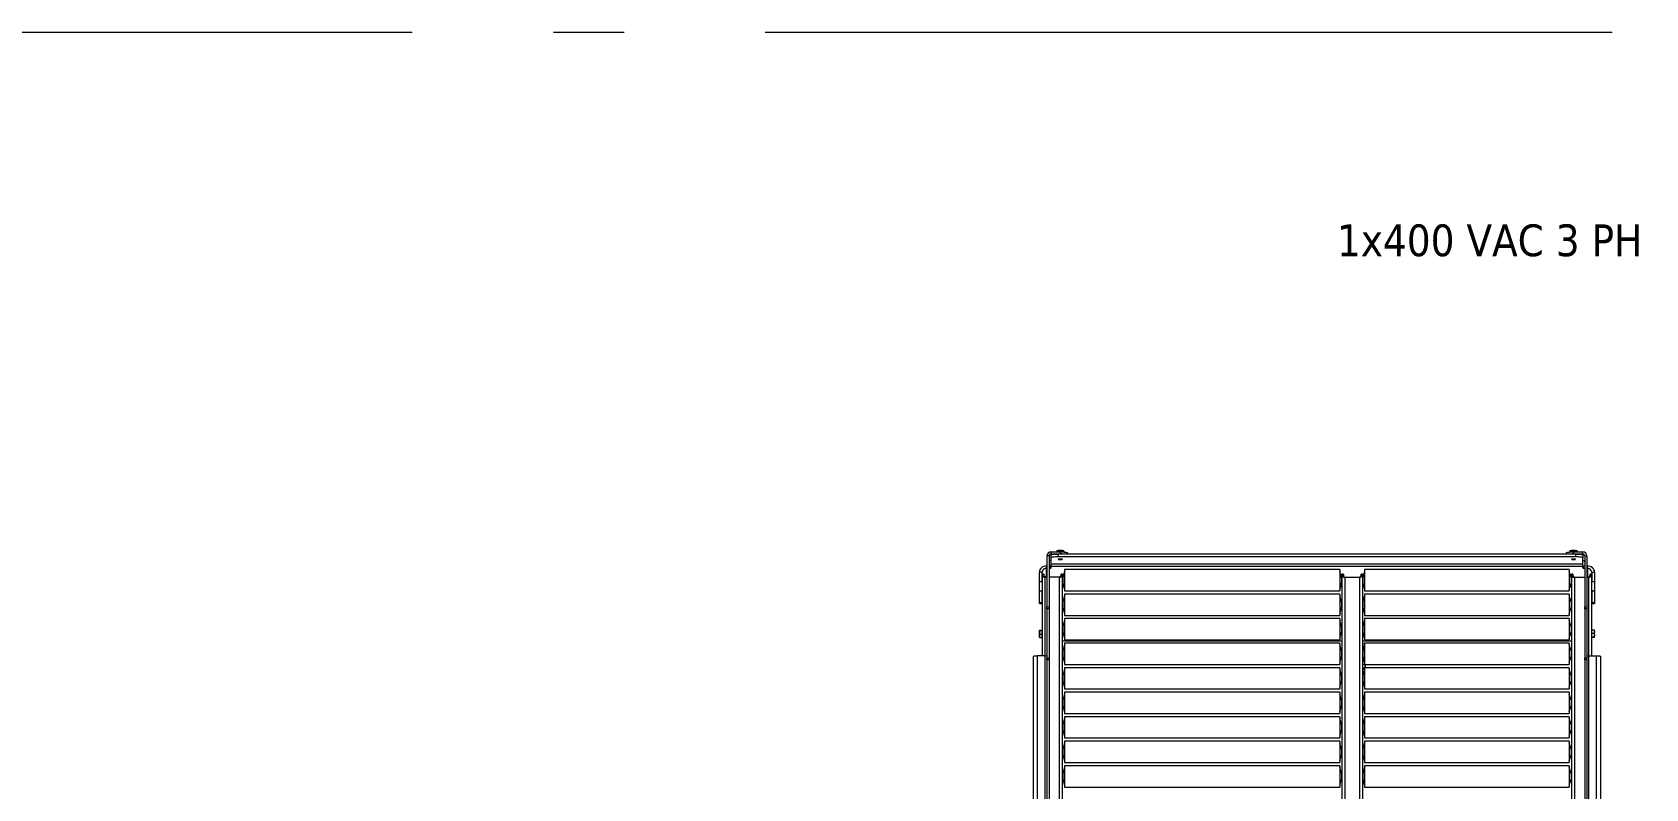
# Model space of a CAD drawing. Header units: millimetres. Extents: x -187347 to 135007, y -6415 to 292048.
# Drawn here: x -56730 to -54444, y 30984 to 32055 of the extents above; entities that cross this region are included whole.
import ezdxf

# ---------------------------------------------------------------- set-up
doc = ezdxf.new("R2010")
doc.units = ezdxf.units.MM
doc.header["$LTSCALE"] = 100
doc.linetypes.add('CONTINU', pattern=[0])
doc.linetypes.add('Z_LINE-CNTR', pattern=[17, 12, -2, 1, -2])
doc.layers.get('0').update_dxf_attribs({"lineweight": 18})
doc.layers.add('Layout CAT2 Utilites', color=6, linetype='CONTINU', lineweight=5)
doc.layers.add('S-GRID', color=7, linetype='Continuous', lineweight=5)
doc.layers.add('Layout Multivac', color=2, linetype='Continuous')
doc.styles.get("Standard").update_dxf_attribs({"font": 'tahoma.ttf'})

# ---------------------------------------------------------------- blocks, each defined once
blk = doc.blocks.new('I310 MD_right to left')
at = {"color": 0, "linetype": 'Continuous', "lineweight": 18}
for p, q in [((313.6, -364), (313.6, -1229.5)), ((319.4, -364.7), (319.4, -1230.2)), ((333.1, -1224.3), (333.1, -365)), ((350.9, -1341.4), (350.9, -350.3)), ((355.1, -1345), (355.1, -353.5)), ((651.1, -1345), (651.1, -360.5)), ((655.3, -1341.4), (655.3, -360.5)), ((675.9, -1341.4), (675.9, -360.5)), ((680.1, -1345), (680.1, -360.5)), ((1076.1, -353.5), (1076.1, -1345)), ((1080.3, -350.2), (1080.3, -1341.4)), ((1095.1, -1224.3), (1095.1, -365)), ((1098.1, -1224.3), (1098.1, -365)), ((336.1, -1224.3), (336.1, -576)), ((330.3, -612.4), (330.3, -1230.2)), ((1100.9, -1230.2), (1100.9, -612.4)), ((1111.8, -1230.2), (1111.8, -609.4)), ((1117.6, -1229.5), (1117.6, -609.9)), ((358.1, -1046.8), (355.6, -1055.3)), ((648.1, -1044.3), (358.1, -1044.3)), ((358.1, -1074.3), (358.1, -1044.3)), ((648.1, -1074.3), (648.1, -1044.3)), ((650.6, -1055.3), (648.1, -1046.8)), ((683.1, -1046.8), (680.6, -1055.3)), ((1073.1, -1044.3), (683.1, -1044.3)), ((683.1, -1071.2), (683.1, -1044.3)), ((1073.1, -1071.2), (1073.1, -1044.3)), ((1075.6, -1055.3), (1073.1, -1046.8)), ((355.6, -1056.8), (355.1, -1056.8)), ((355.1, -1061.8), (355.6, -1061.8)), ((355.6, -1063.3), (355.6, -1055.3)), ((355.6, -1063.3), (358.1, -1071.8)), ((648.1, -1071.8), (650.6, -1063.3)), ((650.6, -1063.3), (650.6, -1055.3)), ((651.1, -1056.8), (650.6, -1056.8)), ((650.6, -1061.8), (651.1, -1061.8)), ((680.6, -1056.8), (680.1, -1056.8)), ((680.1, -1061.8), (680.6, -1061.8)), ((680.6, -1062.5), (680.6, -1055.3)), ((680.6, -1063.3), (680.6, -1062.5)), ((680.6, -1063.3), (683.1, -1071.8)), ((683.1, -1074.3), (683.1, -1071.2)), ((1073.1, -1071.8), (1075.6, -1063.3)), ((1073.1, -1074.3), (1073.1, -1071.2)), ((1075.6, -1062.5), (1075.6, -1055.3)), ((1076.1, -1056.8), (1075.6, -1056.8)), ((1075.6, -1061.8), (1076.1, -1061.8)), ((1075.6, -1063.3), (1075.6, -1062.5)), ((355.6, -1091.6), (355.1, -1091.6)), ((355.1, -1096.6), (355.6, -1096.6)), ((358.1, -1081.6), (355.6, -1090.1)), ((355.6, -1098.1), (355.6, -1090.1)), ((358.1, -1074.3), (648.1, -1074.3)), ((648.1, -1079.1), (358.1, -1079.1)), ((358.1, -1109.1), (358.1, -1079.1)), ((648.1, -1109.1), (648.1, -1079.1)), ((650.6, -1090.1), (648.1, -1081.6)), ((650.6, -1098.1), (650.6, -1090.1)), ((651.1, -1091.6), (650.6, -1091.6)), ((650.6, -1096.6), (651.1, -1096.6)), ((680.6, -1091.6), (680.1, -1091.6)), ((680.1, -1096.6), (680.6, -1096.6)), ((683.1, -1081.6), (680.6, -1090.1)), ((680.6, -1097.2), (680.6, -1090.1)), ((683.1, -1074.3), (1073.1, -1074.3)), ((1073.1, -1079.1), (683.1, -1079.1)), ((683.1, -1106), (683.1, -1079.1)), ((1073.1, -1106), (1073.1, -1079.1)), ((1075.6, -1090.1), (1073.1, -1081.6)), ((1075.6, -1097.2), (1075.6, -1090.1)), ((1076.1, -1091.6), (1075.6, -1091.6)), ((1075.6, -1096.6), (1076.1, -1096.6)), ((355.6, -1098.1), (358.1, -1106.6)), ((358.1, -1116.3), (355.6, -1124.8)), ((358.1, -1109.1), (648.1, -1109.1)), ((648.1, -1113.8), (358.1, -1113.8)), ((358.1, -1143.8), (358.1, -1113.8)), ((648.1, -1106.6), (650.6, -1098.1)), ((648.1, -1143.8), (648.1, -1113.8)), ((650.6, -1124.8), (648.1, -1116.3)), ((680.6, -1098.1), (680.6, -1097.2)), ((680.6, -1098.1), (683.1, -1106.6)), ((683.1, -1116.3), (680.6, -1124.8)), ((683.1, -1109.1), (683.1, -1106)), ((683.1, -1109.1), (1073.1, -1109.1)), ((1073.1, -1113.8), (683.1, -1113.8)), ((683.1, -1140.7), (683.1, -1113.8)), ((1073.1, -1106.6), (1075.6, -1098.1)), ((1073.1, -1109.1), (1073.1, -1106)), ((1073.1, -1140.7), (1073.1, -1113.8)), ((1075.6, -1124.8), (1073.1, -1116.3)), ((1075.6, -1098.1), (1075.6, -1097.2)), ((355.6, -1126.3), (355.1, -1126.3)), ((355.1, -1131.3), (355.6, -1131.3)), ((355.6, -1132.8), (355.6, -1124.8)), ((355.6, -1132.8), (358.1, -1141.3)), ((648.1, -1141.3), (650.6, -1132.8)), ((650.6, -1132.8), (650.6, -1124.8)), ((651.1, -1126.3), (650.6, -1126.3)), ((650.6, -1131.3), (651.1, -1131.3)), ((680.6, -1126.3), (680.1, -1126.3)), ((680.1, -1131.3), (680.6, -1131.3)), ((680.6, -1132), (680.6, -1124.8)), ((680.6, -1132.8), (680.6, -1132)), ((680.6, -1132.8), (683.1, -1141.3)), ((683.1, -1143.8), (683.1, -1140.7)), ((1073.1, -1141.3), (1075.6, -1132.8)), ((1073.1, -1143.8), (1073.1, -1140.7)), ((1075.6, -1132), (1075.6, -1124.8)), ((1076.1, -1126.3), (1075.6, -1126.3)), ((1075.6, -1131.3), (1076.1, -1131.3)), ((1075.6, -1132.8), (1075.6, -1132)), ((355.6, -1161), (355.1, -1161)), ((358.1, -1151), (355.6, -1159.5)), ((355.6, -1167.5), (355.6, -1159.5)), ((358.1, -1143.8), (648.1, -1143.8)), ((648.1, -1148.5), (358.1, -1148.5)), ((358.1, -1178.5), (358.1, -1148.5)), ((648.1, -1178.5), (648.1, -1148.5)), ((650.6, -1159.5), (648.1, -1151)), ((650.6, -1167.5), (650.6, -1159.5)), ((651.1, -1161), (650.6, -1161)), ((680.6, -1161), (680.1, -1161)), ((683.1, -1151), (680.6, -1159.5)), ((680.6, -1166.7), (680.6, -1159.5)), ((683.1, -1143.8), (1073.1, -1143.8)), ((1073.1, -1148.5), (683.1, -1148.5)), ((683.1, -1175.4), (683.1, -1148.5)), ((1073.1, -1175.4), (1073.1, -1148.5)), ((1075.6, -1159.5), (1073.1, -1151)), ((1075.6, -1166.7), (1075.6, -1159.5)), ((1076.1, -1161), (1075.6, -1161)), ((355.1, -1166), (355.6, -1166)), ((355.6, -1167.5), (358.1, -1176)), ((358.1, -1185.8), (355.6, -1194.3)), ((358.1, -1178.5), (648.1, -1178.5)), ((648.1, -1183.3), (358.1, -1183.3)), ((358.1, -1213.3), (358.1, -1183.3)), ((648.1, -1176), (650.6, -1167.5)), ((648.1, -1213.3), (648.1, -1183.3)), ((650.6, -1194.3), (648.1, -1185.8)), ((650.6, -1166), (651.1, -1166)), ((680.1, -1166), (680.6, -1166)), ((680.6, -1167.5), (680.6, -1166.7)), ((680.6, -1167.5), (683.1, -1176)), ((683.1, -1185.8), (680.6, -1194.3)), ((683.1, -1178.5), (683.1, -1175.4)), ((683.1, -1178.5), (1073.1, -1178.5)), ((1073.1, -1183.3), (683.1, -1183.3)), ((683.1, -1210.2), (683.1, -1183.3)), ((1073.1, -1176), (1075.6, -1167.5)), ((1073.1, -1178.5), (1073.1, -1175.4)), ((1073.1, -1210.2), (1073.1, -1183.3)), ((1075.6, -1194.3), (1073.1, -1185.8)), ((1075.6, -1166), (1076.1, -1166)), ((1075.6, -1167.5), (1075.6, -1166.7)), ((355.6, -1195.8), (355.1, -1195.8)), ((355.1, -1200.8), (355.6, -1200.8)), ((355.6, -1202.3), (355.6, -1194.3)), ((355.6, -1202.3), (358.1, -1210.8)), ((648.1, -1210.8), (650.6, -1202.3)), ((648.1, -1211.3), (650.5, -1211.3)), ((650.5, -1211.3), (650.5, -1212.5)), ((650.6, -1202.3), (650.6, -1194.3)), ((651.1, -1195.8), (650.6, -1195.8)), ((650.6, -1200.8), (651.1, -1200.8)), ((680.6, -1195.8), (680.1, -1195.8)), ((680.1, -1200.8), (680.6, -1200.8)), ((680.6, -1201.5), (680.6, -1194.3)), ((680.6, -1202.3), (680.6, -1201.5)), ((680.6, -1202.3), (683.1, -1210.8)), ((683.1, -1213.3), (683.1, -1210.2)), ((1073.1, -1210.8), (1075.6, -1202.3)), ((1073.1, -1213.3), (1073.1, -1210.2)), ((1075.6, -1201.5), (1075.6, -1194.3)), ((1076.1, -1195.8), (1075.6, -1195.8)), ((1075.6, -1200.8), (1076.1, -1200.8)), ((1075.6, -1202.3), (1075.6, -1201.5)), ((330.3, -1230.2), (319.4, -1230.2)), ((326.6, -1345), (326.6, -1230.2)), ((330.8, -1341.4), (330.8, -1230.2)), ((333.1, -1224.3), (336.1, -1224.3)), ((333.1, -1227.3), (333.1, -1224.3)), ((336.1, -1227.3), (333.1, -1227.3)), ((333.1, -1296.5), (333.1, -1227.3)), ((336.1, -1224.3), (336.1, -1227.3)), ((336.1, -1296.5), (336.1, -1227.3)), ((355.6, -1230.5), (355.1, -1230.5)), ((358.1, -1220.5), (355.6, -1229)), ((355.6, -1237), (355.6, -1229)), ((358.1, -1213.3), (648.1, -1213.3)), ((648.1, -1218), (358.1, -1218)), ((358.1, -1248), (358.1, -1218)), ((647.1, -1215.2), (647.3, -1213.3)), ((647.1, -1213.3), (647.1, -1215.2)), ((647.1, -1215.2), (647.1, -1218)), ((647.3, -1218), (650.5, -1218)), ((648.1, -1212.5), (650.5, -1212.5)), ((648.1, -1248), (648.1, -1218)), ((650.6, -1229), (648.1, -1220.5)), ((648.6, -1222.3), (650.5, -1222.3)), ((651.1, -1212.3), (650.5, -1212.3)), ((650.5, -1212.5), (650.5, -1218)), ((650.5, -1218), (650.5, -1222.3)), ((650.5, -1221.2), (651.1, -1221.2)), ((650.6, -1237), (650.6, -1229)), ((651.1, -1230.5), (650.6, -1230.5)), ((680.6, -1230.5), (680.1, -1230.5)), ((683.1, -1220.5), (680.6, -1229)), ((680.6, -1236.2), (680.6, -1229)), ((683.1, -1213.3), (1073.1, -1213.3)), ((1073.1, -1218), (683.1, -1218)), ((683.1, -1244.9), (683.1, -1218)), ((1073.1, -1244.9), (1073.1, -1218)), ((1075.6, -1229), (1073.1, -1220.5)), ((1075.6, -1236.2), (1075.6, -1229)), ((1076.1, -1230.5), (1075.6, -1230.5)), ((1095.1, -1224.3), (1098.1, -1224.3)), ((1095.1, -1227.3), (1095.1, -1224.3)), ((1098.1, -1227.3), (1095.1, -1227.3)), ((1095.1, -1296.5), (1095.1, -1227.3)), ((1098.1, -1224.3), (1098.1, -1227.3)), ((1098.1, -1296.5), (1098.1, -1227.3)), ((1100.4, -1230.2), (1100.4, -1341.4)), ((1100.9, -1230.2), (1111.8, -1230.2)), ((1104.6, -1230.2), (1104.6, -1345)), ((322.6, -1256.4), (322.6, -1256.4)), ((322.8, -1256.7), (322.6, -1256.5)), ((322.6, -1256.5), (322.6, -1259.3)), ((322.6, -1259.3), (322.8, -1256.7)), ((322.8, -1256.2), (326, -1256.2)), ((322.8, -1256.7), (326, -1256.7)), ((326, -1256.2), (326, -1256.7)), ((326, -1256.7), (326, -1261.9)), ((326.6, -1257), (326, -1257)), ((355.1, -1235.5), (355.6, -1235.5)), ((651.1, -1251.4), (355.1, -1251.4)), ((355.6, -1237), (358.1, -1245.5)), ((358.1, -1255.3), (355.6, -1263.8)), ((358.1, -1248), (648.1, -1248)), ((648.1, -1252.8), (358.1, -1252.8)), ((358.1, -1282.8), (358.1, -1252.8)), ((648.1, -1245.5), (650.6, -1237)), ((648.1, -1247.1), (650.5, -1247.1)), ((648.1, -1282.8), (648.1, -1252.8)), ((650.6, -1263.8), (648.1, -1255.3)), ((648.9, -1242.8), (650.5, -1242.8)), ((650.5, -1237.4), (650.5, -1242.8)), ((650.5, -1242.8), (650.5, -1247.1)), ((650.5, -1246), (651.1, -1246)), ((650.6, -1235.5), (651.1, -1235.5)), ((651.1, -1237.2), (650.6, -1237.2)), ((680.1, -1235.5), (680.6, -1235.5)), ((1076.1, -1251.4), (680.1, -1251.4)), ((680.6, -1237), (680.6, -1236.2)), ((680.6, -1237), (683.1, -1245.5)), ((683.1, -1255.3), (680.6, -1263.8)), ((683.1, -1248), (683.1, -1244.9)), ((683.1, -1248), (1073.1, -1248)), ((1073.1, -1252.8), (683.1, -1252.8)), ((683.1, -1279.7), (683.1, -1252.8)), ((1073.1, -1245.5), (1075.6, -1237)), ((1073.1, -1248), (1073.1, -1244.9)), ((1073.1, -1279.7), (1073.1, -1252.8)), ((1075.6, -1263.8), (1073.1, -1255.3)), ((1075.6, -1235.5), (1076.1, -1235.5)), ((1075.6, -1237), (1075.6, -1236.2)), ((1105.2, -1257), (1104.6, -1257)), ((1108.4, -1256.2), (1105.2, -1256.2)), ((1105.2, -1260.9), (1105.2, -1256.2)), ((1108.6, -1256.5), (1108.4, -1256.2)), ((1108.6, -1258.5), (1108.6, -1256.4)), ((322.8, -1261.9), (322.6, -1259.3)), ((322.6, -1259.3), (322.6, -1264.3)), ((322.6, -1264.3), (322.8, -1261.9)), ((322.8, -1266.7), (322.6, -1264.3)), ((322.6, -1264.3), (322.6, -1266.4)), ((322.6, -1266.4), (322.6, -1266.5)), ((322.6, -1266.4), (322.8, -1266.7)), ((322.8, -1261.9), (326, -1261.9)), ((322.8, -1266.7), (326, -1266.7)), ((326, -1261.9), (326, -1266.7)), ((326, -1265.9), (326.6, -1265.9)), ((355.6, -1265.3), (355.1, -1265.3)), ((355.1, -1270.3), (355.6, -1270.3)), ((355.1, -1271.4), (355.6, -1271.4)), ((355.6, -1271.8), (355.6, -1263.8)), ((355.6, -1271.8), (358.1, -1280.3)), ((648.1, -1280.3), (650.6, -1271.8)), ((650.6, -1271.8), (650.6, -1263.8)), ((651.1, -1265.3), (650.6, -1265.3)), ((650.6, -1270.3), (651.1, -1270.3)), ((650.6, -1271.4), (651.1, -1271.4)), ((680.6, -1265.3), (680.1, -1265.3)), ((680.1, -1270.3), (680.6, -1270.3)), ((680.1, -1271.4), (680.6, -1271.4)), ((680.6, -1270.9), (680.6, -1263.8)), ((680.6, -1271.8), (680.6, -1270.9)), ((680.6, -1271.8), (683.1, -1280.3)), ((683.1, -1282.8), (683.1, -1279.7)), ((1073.1, -1280.3), (1075.6, -1271.8)), ((1073.1, -1282.8), (1073.1, -1279.7)), ((1075.6, -1270.9), (1075.6, -1263.8)), ((1076.1, -1265.3), (1075.6, -1265.3)), ((1075.6, -1270.3), (1076.1, -1270.3)), ((1075.6, -1271.8), (1075.6, -1270.9)), ((1075.6, -1271.4), (1076.1, -1271.4)), ((1104.6, -1265.9), (1105.2, -1265.9)), ((1108.4, -1260.9), (1105.2, -1260.9)), ((1105.2, -1266.1), (1105.2, -1260.9)), ((1108.4, -1266.1), (1105.2, -1266.1)), ((1105.2, -1266.7), (1105.2, -1266.1)), ((1108.4, -1266.7), (1105.2, -1266.7)), ((1108.6, -1258.5), (1108.4, -1260.9)), ((1108.4, -1260.9), (1108.6, -1263.5)), ((1108.6, -1263.5), (1108.4, -1266.1)), ((1108.4, -1266.1), (1108.6, -1266.4)), ((1108.6, -1266.4), (1108.4, -1266.7)), ((1108.6, -1263.5), (1108.6, -1258.5)), ((1108.6, -1266.4), (1108.6, -1263.5)), ((333.1, -1296.5), (336.1, -1296.5)), ((333.1, -1299.5), (333.1, -1296.5)), ((336.1, -1299.5), (333.1, -1299.5)), ((333.1, -1371.6), (333.1, -1299.5)), ((336.1, -1296.5), (336.1, -1299.5)), ((336.1, -1371.6), (336.1, -1299.5)), ((355.6, -1300), (355.1, -1300)), ((358.1, -1290), (355.6, -1298.5)), ((355.6, -1306.5), (355.6, -1298.5)), ((358.1, -1282.8), (648.1, -1282.8)), ((648.1, -1287.5), (358.1, -1287.5)), ((358.1, -1317.5), (358.1, -1287.5)), ((648.1, -1317.5), (648.1, -1287.5)), ((650.6, -1298.5), (648.1, -1290)), ((650.6, -1306.5), (650.6, -1298.5)), ((651.1, -1300), (650.6, -1300)), ((680.6, -1300), (680.1, -1300)), ((683.1, -1290), (680.6, -1298.5)), ((680.6, -1305.7), (680.6, -1298.5)), ((683.1, -1282.8), (1073.1, -1282.8)), ((1073.1, -1287.5), (683.1, -1287.5)), ((683.1, -1314.4), (683.1, -1287.5)), ((1073.1, -1314.4), (1073.1, -1287.5)), ((1075.6, -1298.5), (1073.1, -1290)), ((1075.6, -1305.7), (1075.6, -1298.5)), ((1076.1, -1300), (1075.6, -1300)), ((1095.1, -1296.5), (1098.1, -1296.5)), ((1095.1, -1299.5), (1095.1, -1296.5)), ((1098.1, -1299.5), (1095.1, -1299.5)), ((1095.1, -1371.6), (1095.1, -1299.5)), ((1098.1, -1296.5), (1098.1, -1299.5)), ((1098.1, -1371.6), (1098.1, -1299.5)), ((326.3, -1304.2), (322.3, -1304.2)), ((322.3, -1305.7), (322.3, -1304.2)), ((326.3, -1305.7), (322.3, -1305.7)), ((322.3, -1321.6), (322.3, -1305.7)), ((322.3, -1321.6), (326.3, -1321.6)), ((322.3, -1335.4), (322.3, -1321.6)), ((326.3, -1304.2), (326.3, -1305.7)), ((326.3, -1321.6), (326.3, -1305.7)), ((326.3, -1321.6), (326.3, -1335.4)), ((355.1, -1305), (355.6, -1305)), ((355.6, -1306.5), (358.1, -1315)), ((358.1, -1324.7), (355.6, -1333.2)), ((358.1, -1317.5), (648.1, -1317.5)), ((648.1, -1322.2), (358.1, -1322.2)), ((358.1, -1352.2), (358.1, -1322.2)), ((648.1, -1315), (650.6, -1306.5)), ((648.1, -1352.2), (648.1, -1322.2)), ((650.6, -1333.2), (648.1, -1324.7)), ((650.6, -1305), (651.1, -1305)), ((680.1, -1305), (680.6, -1305)), ((680.6, -1306.5), (680.6, -1305.7)), ((680.6, -1306.5), (683.1, -1315)), ((683.1, -1324.7), (680.6, -1333.2)), ((683.1, -1317.5), (683.1, -1314.4)), ((683.1, -1317.5), (1073.1, -1317.5)), ((1073.1, -1322.2), (683.1, -1322.2)), ((683.1, -1349.1), (683.1, -1322.2)), ((1073.1, -1315), (1075.6, -1306.5)), ((1073.1, -1317.5), (1073.1, -1314.4)), ((1073.1, -1349.1), (1073.1, -1322.2)), ((1075.6, -1333.2), (1073.1, -1324.7)), ((1075.6, -1305), (1076.1, -1305)), ((1075.6, -1306.5), (1075.6, -1305.7)), ((1108.8, -1304.2), (1104.8, -1304.2)), ((1104.8, -1305.7), (1104.8, -1304.2)), ((1108.8, -1305.7), (1104.8, -1305.7)), ((1104.8, -1305.7), (1104.8, -1321.6)), ((1104.8, -1321.6), (1108.8, -1321.6)), ((1104.8, -1335.4), (1104.8, -1321.6)), ((1108.8, -1304.2), (1108.8, -1305.7)), ((1108.8, -1305.7), (1108.8, -1321.6)), ((1108.8, -1321.6), (1108.8, -1335.4)), ((326.3, -1335.4), (322.3, -1335.4)), ((322.3, -1348.8), (322.3, -1335.4)), ((326.3, -1348.8), (326.3, -1335.4)), ((328.6, -1345), (326.6, -1345)), ((326.6, -1345.2), (326.6, -1345)), ((326.6, -1345.2), (328.6, -1345.2)), ((326.6, -1345.6), (326.6, -1345.2)), ((326.6, -1345.6), (328.6, -1345.6)), ((328.6, -1345.2), (328.6, -1345)), ((328.6, -1345.2), (328.6, -1345.6)), ((333.1, -1341.4), (330.8, -1341.4)), ((332.5, -1354.1), (332.5, -1341.4)), ((350.9, -1341.4), (336.1, -1341.4)), ((355.1, -1345), (353.1, -1345)), ((353.1, -1345), (353.1, -1345.2)), ((353.1, -1345.2), (355.1, -1345.2)), ((353.1, -1345.6), (353.1, -1345.2)), ((353.1, -1345.6), (355.1, -1345.6)), ((355.1, -1327.6), (357.3, -1327.6)), ((355.6, -1334.7), (355.1, -1334.7)), ((355.1, -1339.7), (355.6, -1339.7)), ((355.1, -1345), (355.1, -1345.2)), ((355.1, -1345.2), (355.1, -1345.6)), ((355.6, -1341.2), (355.6, -1333.2)), ((355.6, -1341.2), (358.1, -1349.7)), ((648.1, -1349.7), (650.6, -1341.2)), ((649, -1327.6), (651.1, -1327.6)), ((650.6, -1341.2), (650.6, -1333.2)), ((651.1, -1334.7), (650.6, -1334.7)), ((650.6, -1339.7), (651.1, -1339.7)), ((653.1, -1345), (651.1, -1345)), ((651.1, -1345.2), (651.1, -1345)), ((651.1, -1345.2), (653.1, -1345.2)), ((651.1, -1345.6), (651.1, -1345.2)), ((651.1, -1345.6), (653.1, -1345.6)), ((653.1, -1345.2), (653.1, -1345)), ((653.1, -1345.2), (653.1, -1345.6)), ((675.9, -1341.4), (655.3, -1341.4)), ((680.1, -1345), (678.1, -1345)), ((678.1, -1345), (678.1, -1345.2)), ((678.1, -1345.2), (680.1, -1345.2)), ((678.1, -1345.6), (678.1, -1345.2)), ((678.1, -1345.6), (680.1, -1345.6)), ((680.1, -1327.6), (682.3, -1327.6)), ((680.6, -1334.7), (680.1, -1334.7)), ((680.1, -1339.7), (680.6, -1339.7)), ((680.1, -1345), (680.1, -1345.2)), ((680.1, -1345.2), (680.1, -1345.6)), ((680.6, -1340.4), (680.6, -1333.2)), ((680.6, -1341.2), (680.6, -1340.4)), ((680.6, -1341.2), (683.1, -1349.7)), ((1073.1, -1349.7), (1075.6, -1341.2)), ((1074, -1327.6), (1076.1, -1327.6)), ((1075.6, -1340.4), (1075.6, -1333.2)), ((1076.1, -1334.7), (1075.6, -1334.7)), ((1075.6, -1339.7), (1076.1, -1339.7)), ((1075.6, -1341.2), (1075.6, -1340.4)), ((1078.1, -1345), (1076.1, -1345)), ((1076.1, -1345.2), (1076.1, -1345)), ((1076.1, -1345.2), (1078.1, -1345.2)), ((1076.1, -1345.6), (1076.1, -1345.2)), ((1076.1, -1345.6), (1078.1, -1345.6)), ((1078.1, -1345.2), (1078.1, -1345)), ((1078.1, -1345.2), (1078.1, -1345.6)), ((1080.3, -1341.4), (1095.1, -1341.4)), ((1098.1, -1341.4), (1100.4, -1341.4)), ((1098.6, -1341.4), (1098.6, -1354.1)), ((1102.6, -1345), (1104.6, -1345)), ((1102.6, -1345), (1102.6, -1345.2)), ((1102.6, -1345.2), (1104.6, -1345.2)), ((1102.6, -1345.6), (1102.6, -1345.2)), ((1102.6, -1345.6), (1104.6, -1345.6)), ((1104.6, -1345), (1104.6, -1345.2)), ((1104.6, -1345.2), (1104.6, -1345.6)), ((1108.8, -1335.4), (1104.8, -1335.4)), ((1104.8, -1335.4), (1104.8, -1348.8)), ((1108.8, -1335.4), (1108.8, -1348.8)), ((326.3, -1348.8), (322.3, -1348.8)), ((333.1, -1354.1), (332.5, -1354.1)), ((332.5, -1354.1), (332.5, -1357.5)), ((333.1, -1357.5), (332.5, -1357.5)), ((338.3, -1354.1), (336.1, -1354.1)), ((338.3, -1357.5), (336.1, -1357.5)), ((338.3, -1357.5), (338.3, -1354.1)), ((338.8, -1354.3), (338.8, -1356.9)), ((338.8, -1356.9), (1092.3, -1356.9)), ((338.8, -1356.9), (338.8, -1359.9)), ((338.8, -1359.9), (338.8, -1369.1)), ((338.8, -1359.9), (1092.3, -1359.9)), ((338.8, -1373.1), (338.8, -1369.1)), ((348.8, -1370.3), (348.8, -1374.3)), ((348.8, -1370.3), (1082.3, -1370.3)), ((349.7, -1366.7), (349.1, -1367.3)), ((349.1, -1367.3), (349.1, -1367.7)), ((355.1, -1367.3), (354.5, -1366.7)), ((355.1, -1367.7), (355.1, -1367.3)), ((358.1, -1352.2), (648.1, -1352.2)), ((683.1, -1352.2), (683.1, -1349.1)), ((683.1, -1352.2), (1073.1, -1352.2)), ((1073.1, -1352.2), (1073.1, -1349.1)), ((1076.7, -1366.7), (1076.1, -1367.3)), ((1076.1, -1367.3), (1076.1, -1367.7)), ((1082.1, -1367.3), (1081.5, -1366.7)), ((1082.1, -1367.7), (1082.1, -1367.3)), ((1082.3, -1374.3), (1082.3, -1370.3)), ((1092.3, -1354.3), (1092.3, -1356.9)), ((1092.3, -1356.9), (1092.3, -1359.9)), ((1092.3, -1359.9), (1092.3, -1369.1)), ((1092.3, -1369.1), (1092.3, -1373.1)), ((1095.1, -1354.1), (1092.8, -1354.1)), ((1092.8, -1354.1), (1092.8, -1357.5)), ((1095.1, -1357.5), (1092.8, -1357.5)), ((1098.6, -1354.1), (1098.1, -1354.1)), ((1098.6, -1357.5), (1098.1, -1357.5)), ((1098.6, -1354.1), (1098.6, -1357.5)), ((1104.8, -1348.8), (1108.8, -1348.8)), ((336.1, -1371.6), (333.1, -1371.6)), ((338.9, -1374.4), (338.9, -1373.3)), ((338.9, -1374.4), (338.9, -1377.4)), ((352.1, -1374.4), (338.9, -1374.4)), ((352.1, -1377.4), (338.9, -1377.4)), ((347.1, -1378.8), (347.1, -1377.4)), ((347.1, -1378.8), (347.7, -1378.9)), ((349.6, -1379.2), (347.1, -1378.8)), ((347.1, -1378.8), (347.1, -1378.8)), ((348.8, -1374.3), (1082.3, -1374.3)), ((352.1, -1379.1), (349.6, -1379.2)), ((352.1, -1377.4), (352.1, -1374.4)), ((352.1, -1379.1), (352.1, -1377.4)), ((354.6, -1379.2), (352.1, -1379.1)), ((357.1, -1378.8), (354.6, -1379.2)), ((356.6, -1378.9), (357.1, -1378.8)), ((357.1, -1378.8), (357.1, -1377.2)), ((357.1, -1378.8), (357.1, -1378.8)), ((362.1, -1374.3), (362.1, -1376.1)), ((1069.1, -1376.1), (1069.1, -1374.3)), ((1074.1, -1378.8), (1074.1, -1377.2)), ((1074.1, -1378.8), (1074.7, -1378.9)), ((1076.6, -1379.2), (1074.1, -1378.8)), ((1074.1, -1378.8), (1074.1, -1378.8)), ((1079.1, -1379.1), (1076.6, -1379.2)), ((1079.1, -1374.4), (1079.1, -1377.4)), ((1092.3, -1374.4), (1079.1, -1374.4)), ((1092.3, -1377.4), (1079.1, -1377.4)), ((1079.1, -1379.1), (1079.1, -1377.4)), ((1081.6, -1379.2), (1079.1, -1379.1)), ((1084.1, -1378.8), (1081.6, -1379.2)), ((1083.6, -1378.9), (1084.1, -1378.8)), ((1084.1, -1378.8), (1084.1, -1377.4)), ((1084.1, -1378.8), (1084.1, -1378.8)), ((1092.3, -1373.1), (1092.3, -1374.4)), ((1092.3, -1374.4), (1092.3, -1377.4)), ((1095.1, -1371.6), (1098.1, -1371.6))]:
    blk.add_line(p, q, dxfattribs=at)
at = {"color": 0, "linetype": 'Continuous', "lineweight": 18, "flags": 128}
for points in [[(319.4, -1230.2), (318.3, -1230.2), (317.2, -1230.2), (316.2, -1230.1), (315.3, -1230), (314.6, -1229.9), (314.1, -1229.8), (313.7, -1229.6), (313.6, -1229.5)], [(647.3, -1218), (647.3, -1217.4), (647.1, -1215.2)], [(1117.6, -1229.5), (1117.5, -1229.6), (1117.2, -1229.8), (1116.6, -1229.9), (1115.9, -1230), (1115, -1230.1), (1114, -1230.2), (1113, -1230.2), (1111.8, -1230.2)], [(322.6, -1256.5), (322.8, -1256.3), (322.8, -1256.2)], [(1108.4, -1256.2), (1108.5, -1256.7), (1108.6, -1258.5)], [(326.6, -1323.9), (326.4, -1323.3), (326.3, -1322.3)], [(1104.8, -1322.3), (1104.7, -1323.3), (1104.6, -1323.6)], [(322.3, -1348.8), (322.5, -1350.5), (323.1, -1352.1), (324, -1353.6), (325.3, -1354.9), (326.9, -1356), (328.6, -1356.8), (330.5, -1357.3), (332.5, -1357.5)], [(338.3, -1354.1), (338.4, -1354.1), (338.5, -1354.1), (338.6, -1354.1), (338.7, -1354.2), (338.7, -1354.2), (338.8, -1354.2), (338.8, -1354.3), (338.8, -1354.3)], [(338.8, -1357.7), (338.8, -1357.7), (338.8, -1357.6), (338.7, -1357.6), (338.7, -1357.5), (338.6, -1357.5), (338.5, -1357.5), (338.4, -1357.5), (338.3, -1357.5)], [(338.8, -1369.1), (339, -1369.4), (339.6, -1369.6), (340.5, -1369.8), (341.8, -1370), (343.3, -1370.1), (345, -1370.2), (346.9, -1370.3), (348.8, -1370.3)], [(355.1, -1367.3), (355.1, -1367.3), (354.9, -1367.5), (354.4, -1367.6), (353.6, -1367.6), (352.6, -1367.7), (351.6, -1367.7), (350.6, -1367.6), (349.8, -1367.6), (349.3, -1367.5), (349.1, -1367.3), (349.1, -1367.3)], [(354.5, -1366.7), (354.3, -1366.6), (353.8, -1366.5), (353, -1366.5), (352.1, -1366.4), (351.2, -1366.5), (350.4, -1366.5), (349.9, -1366.6), (349.7, -1366.7), (349.9, -1366.8), (350.4, -1366.9), (351.2, -1367), (352.1, -1367), (353, -1367), (353.8, -1366.9), (354.3, -1366.8), (354.5, -1366.7)], [(1082.1, -1367.3), (1082.1, -1367.3), (1081.9, -1367.5), (1081.4, -1367.6), (1080.6, -1367.6), (1079.6, -1367.7), (1078.6, -1367.7), (1077.6, -1367.6), (1076.8, -1367.6), (1076.3, -1367.5), (1076.1, -1367.3), (1076.1, -1367.3)], [(1081.5, -1366.7), (1081.3, -1366.6), (1080.8, -1366.5), (1080, -1366.5), (1079.1, -1366.4), (1078.2, -1366.5), (1077.4, -1366.5), (1076.9, -1366.6), (1076.7, -1366.7), (1076.9, -1366.8), (1077.4, -1366.9), (1078.2, -1367), (1079.1, -1367), (1080, -1367), (1080.8, -1366.9), (1081.3, -1366.8), (1081.5, -1366.7)], [(1082.3, -1370.3), (1084.3, -1370.3), (1086.1, -1370.2), (1087.9, -1370.1), (1089.4, -1370), (1090.6, -1369.8), (1091.6, -1369.6), (1092.1, -1369.4), (1092.3, -1369.1)], [(1092.3, -1354.3), (1092.3, -1354.3), (1092.4, -1354.2), (1092.4, -1354.2), (1092.5, -1354.2), (1092.5, -1354.1), (1092.6, -1354.1), (1092.7, -1354.1), (1092.8, -1354.1)], [(1092.8, -1357.5), (1092.7, -1357.5), (1092.6, -1357.5), (1092.5, -1357.5), (1092.5, -1357.5), (1092.4, -1357.6), (1092.4, -1357.6), (1092.3, -1357.7), (1092.3, -1357.7)], [(1098.6, -1357.5), (1100.6, -1357.3), (1102.5, -1356.8), (1104.3, -1356), (1105.8, -1354.9), (1107.1, -1353.6), (1108, -1352.1), (1108.6, -1350.5), (1108.8, -1348.8)], [(348.8, -1374.3), (346.9, -1374.3), (345, -1374.2), (343.3, -1374.1), (341.8, -1374), (340.5, -1373.8), (339.6, -1373.6), (339, -1373.3), (338.8, -1373.1)], [(352.1, -1374.4), (354.1, -1374.4), (355.3, -1374.3)], [(362.1, -1376.1), (361.9, -1376.4), (361.4, -1376.6), (360.4, -1376.8), (359.2, -1377), (357.7, -1377.1), (355.9, -1377.3), (354.1, -1377.3), (352.1, -1377.4)], [(1079.1, -1377.4), (1077.2, -1377.3), (1075.3, -1377.3), (1073.6, -1377.1), (1072.1, -1377), (1070.8, -1376.8), (1069.9, -1376.6), (1069.3, -1376.4), (1069.1, -1376.1)], [(1075.9, -1374.3), (1077.2, -1374.4), (1079.1, -1374.4)], [(1092.3, -1373.1), (1092.1, -1373.3), (1091.6, -1373.6), (1090.6, -1373.8), (1089.4, -1374), (1087.9, -1374.1), (1086.1, -1374.2), (1084.3, -1374.3), (1082.3, -1374.3)]]:
    blk.add_lwpolyline(points, dxfattribs=at)
at = {"color": 0, "linetype": 'Continuous', "lineweight": 18}
for centre, radius, start, end in [((331, -1236.2), 6.04, 69.5466, 96.5567), ((1100.2, -1236.2), 6.04, 83.4433, 110.4534), ((332.1, -1348.3), 5.79, 185.0878, 274.3131), ((338.9, -1362.8), 2.79, 180.21, 268.1718), ((1092.3, -1362.8), 2.79, 269.7865, 359.7849), ((1099.1, -1348.3), 5.79, 265.6869, 354.9122), ((338.9, -1371.6), 5.78, 180.2151, 270.2135), ((338.9, -1371.6), 2.79, 180.2151, 270.2135), ((350.3, -1366.2), 13, 258.3942, 267.0387), ((352.1, -1341.4), 37.9, 266.214, 273.786), ((354, -1366.8), 12.4, 272.7485, 281.8186), ((1077.3, -1366.2), 13, 258.3942, 267.0387), ((1079.1, -1341.4), 37.9, 266.214, 273.786), ((1081, -1366.8), 12.4, 272.7485, 281.8186), ((1092.3, -1371.6), 5.78, 269.7865, 359.7849), ((1092.3, -1371.6), 2.79, 269.7865, 359.7849)]:
    blk.add_arc(centre, radius, start, end, dxfattribs=at)
for centre, major_axis, ratio, start_param, end_param in [((330.8, -1345), (4.2, 0), 0.870677, 1.570796, 3.141593), ((330.8, -1345), (0, 3.9), 0.564018, 0.410909, 1.570796), ((350.9, -1345), (4.2, 0), 0.870677, 0, 1.570796), ((350.9, -1345), (0, 3.9), 0.564018, 4.712389, 5.872295), ((655.3, -1345), (4.2, 0), 0.870677, 1.570796, 3.141593), ((655.3, -1345), (0, 3.9), 0.564018, 0.400031, 1.570796), ((675.9, -1345), (4.2, 0), 0.870677, 0, 1.570796), ((675.9, -1345), (0, 3.9), 0.564018, 4.712389, 5.872302), ((1080.3, -1345), (4.2, 0), 0.870677, 1.570796, 3.141593), ((1080.3, -1345), (0, 3.9), 0.564018, 0.410902, 1.570796), ((1100.4, -1345), (4.2, 0), 0.870677, 0, 1.570796), ((1100.4, -1345), (0, 3.9), 0.564018, 4.712389, 5.872282)]:
    blk.add_ellipse(centre, major_axis=major_axis, ratio=ratio, start_param=start_param, end_param=end_param, dxfattribs=at)

msp = doc.modelspace()

# ---------------------------------------------------------------- linework, layer by layer
at = {"layer": 'S-GRID', "color": 152, "linetype": 'Z_LINE-CNTR'}
msp.add_line((-89691.4, 32055), (-18064, 32055), dxfattribs=at)

# ---------------------------------------------------------------- block references
at = {"layer": 'Layout Multivac', "rotation": 180}
msp.add_blockref('I310 MD_right to left', (-54194.2, 29941.7, 3.4), dxfattribs=at)

# ---------------------------------------------------------------- texts
at = {"layer": 'Layout CAT2 Utilites', "lineweight": -3, "insert": (-53807.4, 31857.9, -3.4), "char_height": 45, "attachment_point": 3}
msp.add_mtext_dynamic_manual_height_columns('{\\L POWER REQUIMENTS   \\P}1x400 VAC 3 PH + N + GND 60 Hz   16A\\P ', width=1498.612, gutter_width=1, heights=[550.7], dxfattribs=at)

doc.saveas('drawing.dxf')
